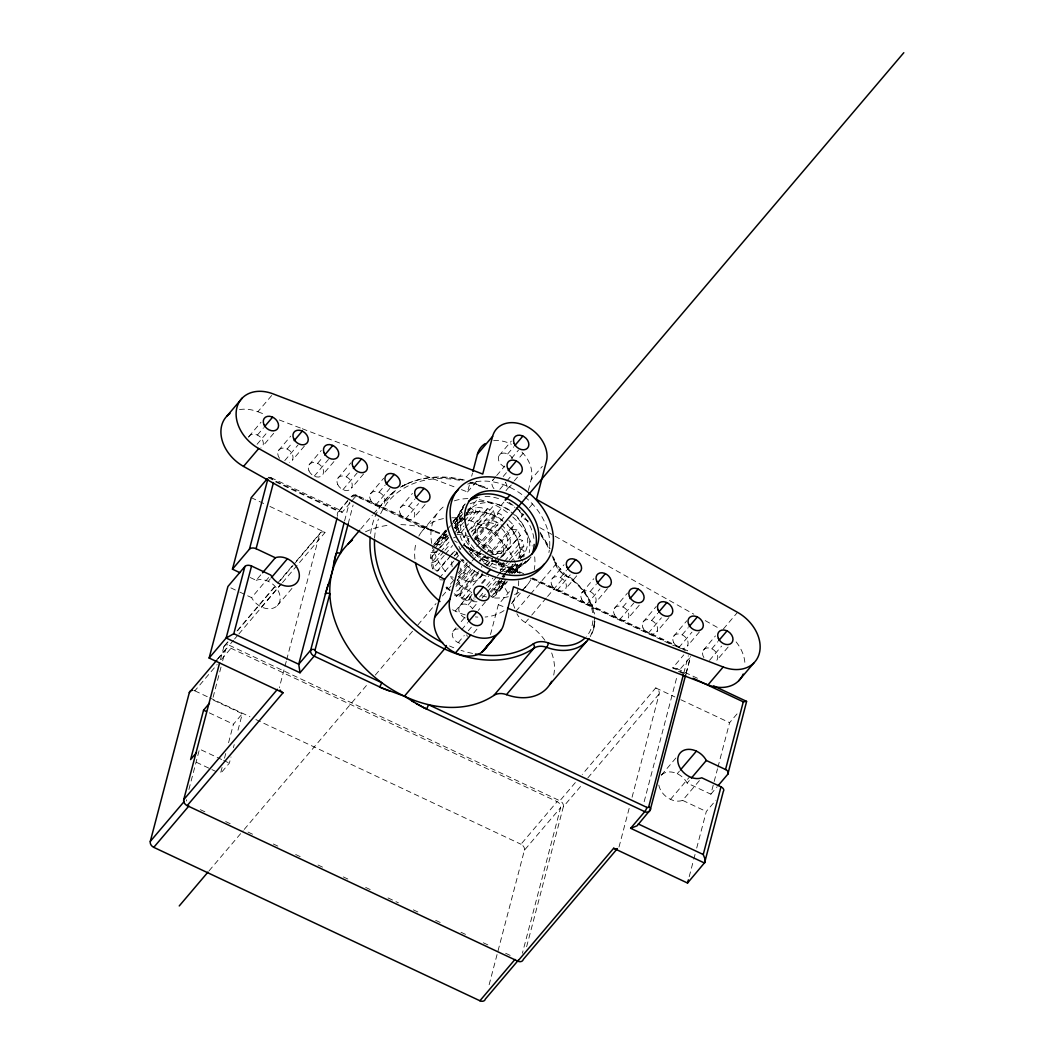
<?xml version="1.0" encoding="UTF-8"?>
<svg xmlns="http://www.w3.org/2000/svg" width="1054" height="1054" viewBox="0 0 1054 1054"><rect width="100%" height="100%" fill="white"/><g stroke="black" fill="none" stroke-linecap="round" stroke-linejoin="round"><path stroke-width="0.75" stroke-dasharray="5 3.75" d="M498.265 532.757L487.778 545.102L483.193 546.301L483.285 541.479L504.273 516.776A40.197 30.184 40.3 0 0 498.516 513.153L494.958 515.814L493.43 510.768A40.197 30.184 40.3 0 0 487.251 508.766L467.33 532.244M468.134 520.992L475.486 512.336L476.065 507.672A40.197 30.184 40.3 0 1 482.06 507.844L485.077 512.626L470.4 529.912M518.976 556.907L518.99 556.881A35.125 26.376 40.3 0 0 506.987 523.97M220.431 659.725L223.777 647.011L228.033 641.991M188.903 789.486L199.509 749.091L222.249 759.789M221.024 667.077L212.46 699.698L242.315 713.742L237.861 730.725M222.657 660.858L225.503 649.989A5.072 3.808 40.3 0 1 230.997 648.25L557.131 801.646A5.072 3.808 40.3 0 1 560.609 807.601L522.389 953.264M222.078 767.444L220.457 773.61L229.364 763.136L230.984 756.97M224.515 758.182L225.727 753.544M228.56 742.741L233.421 724.217L242.315 713.742M233.408 747.708L234.212 744.611M286.24 661.372L279.56 686.826A5.072 3.808 40.3 0 0 279.455 687.735M286.662 659.778L319.612 534.141A5.072 3.808 40.3 0 1 325.106 532.402L267.479 505.301M337.53 516.341C335.949 512.666 340.561 507.554 342.102 512.389L350.165 502.89M344.579 520.939L349.493 502.205M348.189 523.759L353.103 505.024M461.415 489.609L467.541 491.954L469.597 484.089M471.665 476.224L472.495 473.088M490.492 634.561L498.331 604.68L509.477 591.558M528.41 521.243L521.269 517.237L522.099 514.088M528.291 490.492L531.176 479.478L542.323 466.369M489.135 984.765L524.431 850.196L560.609 807.601M526.631 946.69L563.35 806.732L581.452 785.414M629.146 808.378L619.133 846.546A5.072 3.808 40.3 0 1 618.935 847.1M632.071 797.246L659.198 693.875A5.072 3.808 40.3 0 0 655.72 687.919L582.243 774.44M644.152 801.712L677.103 676.075M683.756 673.216L688.341 655.733M686.128 673.15L690.291 657.248L678.354 671.293L682.794 673.387M686.035 673.98L690.62 656.484M689.211 876.678L693.374 860.789M693.795 859.194L695.047 854.425M696.707 848.075L706.299 811.514L715.864 800.249M661.451 775.059A16.93 12.714 40.3 0 1 687.155 783.056L710.844 794.189L717.524 768.761M717.932 767.18L729.605 722.675L738.103 712.662M592.598 612.624A44.426 33.372 40.3 0 0 565.972 575.998L566.235 574.786L573.284 579.568L585.049 591.729L592.532 606.037L594.509 614.034M508.753 520.399A40.197 30.184 40.3 0 1 513.509 525.287L492.534 549.99L490.808 554.114L495.973 554.496A40.197 30.184 40.3 0 1 497.185 556.354M513.509 525.287L511.783 529.411L491.862 552.889M590.227 636.656L593.903 628.197L594.667 616.959M457.054 532.323A40.197 30.184 40.3 0 1 461.085 532.547L464.103 537.316L466.276 533.469M485.077 512.626L487.251 508.766M478.938 571.36L460.058 593.6L461.599 598.646A40.197 30.184 40.3 0 0 467.765 600.635L472.047 594.311M460.677 520.307L462.706 517.896M515.314 564.417L515.274 564.47A35.125 26.376 40.3 0 1 503.548 571.887M478.7 523.337L472.192 531.005M501.085 556.868L506.71 550.293M473.931 571.9L459.452 588.936M248.823 436.593L261.036 422.18M273.697 433.299L262.63 446.29M278.506 450.545L290.72 436.132M304.408 446.04L292.301 460.255M309.02 464.906L321.233 450.493M333.894 461.612L322.827 474.603M337.728 478.411L350.929 462.838M363.63 473.892L351.522 488.107M370.481 493.812L383.682 478.239M360.745 528.989L372.405 515.169M373.472 513.904L387.951 497.014L395.737 490.413A105.782 79.445 40.3 0 0 370.547 533.917M395.355 490.518L384.288 503.509M400.23 507.817L412.443 493.391M425.105 504.523L414.038 517.514M499.109 455.539L511.322 441.112M492.574 480.44L495.657 476.764M496.697 475.538L504.787 466.013M519.846 457.133L523.97 452.245M514.352 480.808L517.448 477.146M459.504 606.498L471.718 592.084M452.97 631.399L456.053 627.723M485.407 601.979L478.266 610.411M473.72 633.006L478.872 626.88M551.835 579.12L564.048 564.707M576.709 575.827L565.642 588.817M581.597 593.112L593.81 578.699M607.486 588.593L595.391 602.809M614.35 608.527L627.552 592.954M639.225 605.233L628.144 618.224M643.045 622.018L656.247 606.445M668.947 617.499L656.853 631.715M673.572 636.379L686.773 620.806M699.474 631.86L687.366 646.076M703.242 650.331L715.455 635.918M728.116 647.051L717.049 660.041M239.482 409.624A36.205 27.193 40.3 0 1 257.874 411.745L273.065 393.867M257.413 435.025L263.487 427.871M257.084 444.274L267.215 432.351M287.083 448.991L292.142 443.023M284.738 460.624L297.9 445.117M317.61 463.338L322.669 457.383M314.25 476.171L328.426 459.478M250.22 577.539L256.148 580.319L261.471 574.048M346.305 476.843L351.364 470.874M342.945 489.675L357.122 472.982M239.759 592.071L251.603 597.644L268.638 577.579M268.256 581.334L270.377 578.817M224.502 645.694L227.624 642.018M237.005 630.977L276.583 584.364M277.637 583.125L292.221 565.958M296.385 561.044L320.337 532.837M339.362 510.439L347.925 500.36M237.611 630.7L275.95 585.563M280.219 580.543L292.999 565.497M294.053 564.246L319.612 534.141M347.741 501.032L338.782 511.572L273.856 481.032M261.524 606.985L280.693 584.417M217.19 659.317L226.228 648.671M223.777 647.011A5.072 3.808 40.3 0 1 229.258 645.272L233.514 640.252M234.581 639.001L237.782 635.233M238.85 633.981L281.444 583.824M282.512 582.559L325.106 532.402M351.166 501.704L356.212 495.775L433.471 531.361M218.059 658.75L225.503 649.989M193.804 690.462A5.072 3.808 40.3 0 1 194.832 690.831L217.164 664.534M221.419 659.514L230.997 648.25M277.386 605.549L292.301 588M379.058 492.244L385.145 485.09M375.698 505.077L389.875 488.384M408.82 506.249L414.894 499.095M405.447 519.082L418.622 503.575M421.929 531.295L438.2 512.139M467.541 491.954L477.66 480.031M463.062 506.381L465.236 503.825M507.685 453.971L513.759 446.817M461.757 509.859L463.76 507.501M448.2 535.155L439.808 545.037L437.186 540.135L446.632 529.016M452.917 521.611L458.174 515.432A40.197 30.184 40.3 0 1 462.126 512.099L451.639 524.444M433.655 545.05A40.197 30.184 40.3 0 1 434.525 543.561L446.066 529.964M453.404 521.322L455.499 518.858L460.782 520.333L454.485 527.751L457.12 527.83L454.169 524.589M437.186 540.135A40.197 30.184 40.3 0 1 441.139 536.802L446.382 530.623M447.436 529.385L450.585 525.683M446.922 530.939L432.232 548.238L436.145 552.533L439.294 548.818M436.185 544.747L446.461 532.652M454.498 523.548L462.89 513.667M443.892 551.558L435.5 561.439L430.691 558.185A40.197 30.184 40.3 0 1 431.086 552.612L434.235 548.91M435.289 547.672L446.817 534.088A40.197 30.184 40.3 0 0 445.065 534.668L446.132 539.701L448.227 537.237M511.414 458.45L518.502 450.098M454.92 525.893L462.311 517.185M467.594 510.966L479.214 497.277M466.672 513.232L468.661 510.9M454.485 528.067L462.877 518.186M463.931 516.947L471.27 508.305L475.486 512.336M455.578 528.581L465.012 517.474M430.691 558.185L436.988 550.768M438.029 549.529L448.517 537.184M440.335 547.593L448.727 537.711M455.091 532.375L463.47 522.494M464.524 521.256L476.065 507.672M503.18 476.487L507.237 471.718M444.235 555.405L432.693 568.989A40.197 30.184 40.3 0 1 431.165 563.073L439.558 553.192M440.612 551.967L449.004 542.085M457.647 533.337L463.944 525.933M444.946 550.333L450.19 544.154M461.085 532.547L464.234 528.844M465.275 527.606L482.06 507.844M499.82 489.319L505.894 482.152M506.908 480.967L510.953 476.197M445.289 554.167L452.627 545.524M464.103 537.316L466.197 534.852M436.857 571.466L448.398 557.882M449.452 556.644L454.696 550.465M450.532 556.09L437.95 570.899L434.011 569.476M451.586 554.852L454.722 551.15M478.108 523.864L494.379 504.695M509.49 487.132L511.295 484.998M454.142 556.064L460.479 548.62M461.533 547.369L468.911 538.673M473.141 533.706L479.465 526.262M472.455 535.472L493.43 510.768M453.8 561.084L438.069 579.608L443.233 579.99M454.854 559.845L459.043 554.918M500.861 505.709L503.878 502.152M474.234 538.62L493.759 515.617M475.038 539.279L502.942 506.368M473.984 540.518L477.541 537.856L498.516 513.153M490.057 529.727L496.579 522.059M470.387 554.22L475.657 548.014M476.724 546.776L495.709 524.418M458.371 572.809L468.701 560.636M453.615 580.359L446.277 589.002L450.862 587.816M458.859 574.18L467.251 564.298A40.197 30.184 40.3 0 1 462.482 559.424M483.193 546.301L496.829 530.241M209.074 870.815L243.171 830.657M244.238 829.406L367.833 683.848M375.303 675.074L412.588 631.148M417.924 624.877L436.04 603.547M442.43 596.011L450.954 585.984M458.411 577.197L471.204 562.138M472.258 560.886L481.849 549.595M482.916 548.33L496.777 532.02M457.146 580.398L469.741 565.576M456.039 584.417L465.341 573.468M456 586.459L471.731 567.935M463.655 579.884L473.154 568.699M479.478 561.255L484.761 555.036M485.815 553.798L488.977 550.069M482.324 559.239L486.039 554.852M521.269 517.237L523.298 514.839M529.371 507.685L534.444 501.73M454.551 595.128A40.197 30.184 40.3 0 0 456.501 596.248L477.488 571.545M484.998 564.285L488.977 559.608M459.083 596.353L478.621 573.35M486.553 565.563L492.574 558.462M495.973 554.496L516.961 529.793A40.197 30.184 40.3 0 1 520.268 535.472L501.388 557.698M487.541 565.063L489.715 562.507M461.599 598.646L482.574 573.943M479.899 578.04L483.061 574.311M489.399 566.854L505.222 548.225M455.223 611.096L471.494 591.94A57.548 43.214 40.3 0 1 457.357 583.205M498.542 572.665L502.877 571.031A40.197 30.184 40.3 0 0 501.348 565.115L496.105 563.205L500.294 558.264M501.348 557.026L520.268 535.472M481.48 583.205L486.724 577.025M467.765 600.635L471.968 595.694M482.455 583.349L488.753 575.932M501.348 565.115L503.443 562.652M504.497 561.413L522.323 540.412L517.145 538.436M468.081 604.93L474.155 597.776M469.939 596.788L472.969 601.557L475.064 599.094M486.592 585.51L492.89 578.093M500.637 570.201L507.988 561.545M509.029 560.32L519.517 547.961L523.851 546.328A40.197 30.184 40.3 0 0 522.323 540.412M479.544 597.065L483.733 592.124M487.936 587.183L496.329 577.302M497.369 576.064L500.518 572.362M502.877 571.031L509.174 563.626M510.215 562.388L523.851 546.328M472.824 608.224L477.884 602.256M482.113 598.026L486.302 593.086M487.356 591.861L497.844 579.502M501.585 580.425L494.247 589.067L499.517 590.556A40.197 30.184 40.3 0 0 501.809 585.879L497.91 581.584L501.045 577.869M502.099 576.643L505.248 572.928M506.289 571.703L512.587 564.285M504.405 574.693L513.838 563.574M518.041 558.633L524.339 551.229L519.622 548.027M490.005 591.94L501.546 578.356M502.6 577.118L505.749 573.416M506.79 572.177L508.884 569.7L513.878 572.612A40.197 30.184 40.3 0 0 517.83 569.265L515.222 564.364L507.87 573.02M491.098 592.453L500.531 581.334M501.585 580.108L504.734 576.393M521.256 557.421L523.258 555.063M461.547 629.831L467.62 622.677M510.294 572.849L517.646 564.206M491.085 596.972L504.721 580.912M497.145 590.214L505.367 580.53M511.533 573.271L516.671 567.21M501.809 585.879L505.999 580.938M512.297 573.521L521.73 562.401M489.161 595.128L492.903 597.315L506.539 581.255M499.517 590.556L506.855 581.913M514.207 573.257L520.492 565.853A40.197 30.184 40.3 0 0 522.125 562.796M492.903 597.315A40.197 30.184 40.3 0 0 496.856 593.969L507.343 581.624M514.681 572.981L517.83 569.265M523.654 563.771L525.656 561.4M458.187 642.663L464.261 635.509M468.305 630.74L471.349 627.156M528.844 559.582L531.018 557.026M511.388 603.665L523.601 589.291M524.615 588.092L527.672 584.496M515.893 611.346L529.635 595.181M530.689 593.942L556.038 564.074A105.782 79.445 40.3 0 0 553.337 556.947M560.425 577.552L566.499 570.398M544.905 640.331A47.812 35.915 40.3 0 0 525.379 622.571L530.663 616.353M531.717 615.114L546.499 597.697M547.566 596.459L565.524 575.3C563.903 571.202 552.797 563.653 553.324 555.761M557.052 590.385L570.214 574.878M590.174 591.544L596.248 584.39M586.814 604.377L599.976 588.883M622.927 606.959L628 600.991M619.568 619.792L633.744 603.099M651.635 620.45L657.709 613.296M648.263 633.283L661.425 617.789M682.149 634.811L688.236 627.657M678.789 647.643L691.951 632.136M524.431 850.196A5.072 3.808 40.3 0 0 520.966 844.241L557.131 801.646M563.35 806.732A5.072 3.808 40.3 0 0 559.885 800.776L576.92 780.711M684.547 673.453L672.729 667.893L683.809 654.85M587.842 777.892L659.198 693.875M723.347 629.027L737.523 612.334M711.832 648.777L717.906 641.622M709.474 660.41L721.634 646.102M661.372 775.138L676.273 757.576M677.235 773.702L679.369 771.199M670.502 799.367L689.672 776.785M687.155 783.056L689.29 780.54M658.816 785.085A16.93 12.714 40.3 0 0 682.61 800.368L701.78 777.799M710.844 794.189L717.221 786.692M506.368 490.136L513.324 482.034M461.217 621.61L465.183 616.985M351.14 496.592L353.683 494.932L357.029 495.327L434.288 530.887L426.422 528.423M496.105 563.205L498.226 561.189M456.501 596.248L460.058 593.6M467.106 514.998L466.566 512.428M400.415 487.264C419.492 475.841 443.154 474.695 464.366 480.044M401.798 486.566L407.331 483.733L401.943 486.408A105.782 79.445 40.3 0 1 464.432 480.584M453.563 537.843L456.395 536.776M431.165 563.073L435.5 561.439M268.796 477.212L271.207 477.87L273.776 480.887M672.729 667.893L676.773 668.513L678.433 670.634M431.086 552.612L436.145 552.533M497.91 581.584L502.956 581.505A40.197 30.184 40.3 0 0 503.206 579.687M516.961 529.793L511.849 529.358M515.222 564.364L520.492 565.853M434.525 543.561L439.808 545.037M355.211 494.8L357.029 495.327M472.1 482.192L487.435 488.121M447.792 536.684L433.089 531.216M432.298 530.926L430.743 530.346A92.014 57.153 14.7 0 1 423.853 527.567L421.613 526.539A3.386 0.764 -64.8 0 1 422.377 527.395L356.977 496.645A3.386 0.764 -64.8 0 0 356.212 495.775A5.072 3.808 40.3 0 0 350.718 497.514A3.386 2.108 14.7 0 1 355.158 497.224A1.686 1.265 40.3 0 1 356.977 496.645M257.874 411.745L265.529 414.683M279.297 419.953L300.733 428.148M302.261 428.728L455.302 487.277M498.331 604.68L505.986 607.605M523.851 573.798L463.483 545.168M532.705 577.961L687.656 650.832A3.386 0.764 -64.8 0 0 687.313 650.845M520.426 573.02L467.317 548.027M532.31 578.606L685.337 650.595M519.714 573.178L469.201 549.424A3.386 0.764 -64.8 0 0 468.437 548.567L466.962 547.856A89.432 55.559 14.7 0 1 466.224 547.5L466.962 547.856M530.122 578.079L674.231 645.865M270.812 477.594L340.205 510.228M677.09 668.684L698.117 678.578M268.217 477.633L342.102 512.389M251.221 497.646L265.99 504.602M655.72 687.919L674.929 696.957M680.844 699.737L729.605 722.675M230.866 587.895L238.27 591.373M682.61 800.368L706.299 811.514M229.258 645.272L559.885 800.776M194.832 690.831L208.231 697.142M209.72 697.84L249.93 716.746M255.885 719.553L520.966 844.241M209.259 712.847L233.421 724.217M223.672 760.461L229.364 763.136M196.294 762.253L210.51 768.933M211.933 769.604L217.625 772.279M200.352 809.67L207.796 813.174M225.675 821.58L233.118 825.084M248.006 832.08L255.463 835.585M273.329 843.99L280.772 847.495M295.673 854.504L303.117 858.009M318.005 865.005L325.449 868.509M343.327 876.915L350.771 880.419M365.659 887.428L373.103 890.92M388.004 897.929L398.425 902.83M413.313 909.839L420.757 913.344M435.658 920.353L443.102 923.844M460.967 932.25L468.424 935.754M483.312 942.763L490.756 946.268M505.643 953.264L513.1 956.769M539.806 527.646L693.822 614.192M705.231 620.608L719.487 628.619M464.656 545.853L469.346 548.567L465.13 546.13M441.139 536.802L446.132 539.701M457.159 542.454L454.458 540.821M522.784 561.176L518.884 556.881L523.93 556.802A40.197 30.184 40.3 0 0 524.339 551.229M540.122 532.217L550.096 548.673M458.174 515.432L460.782 520.333M494.247 589.067L496.856 593.969M508.884 569.7L509.965 574.733M256.148 580.319A16.93 12.714 40.3 0 1 277.703 589.845A16.93 12.714 40.3 0 1 272.867 608.25A16.93 12.714 40.3 0 1 251.603 597.644M457.252 579.766A8.458 6.35 40.3 0 1 460.071 587.368A8.458 6.35 40.3 0 1 454.735 591.399M450.335 590.227A8.458 6.35 40.3 0 1 445.315 584.43M450.374 576.775A8.458 6.35 40.3 0 1 453.128 577.236M474.537 570.333A8.458 6.35 40.3 0 1 467.844 574.259A8.458 6.35 40.3 0 1 459.979 567.935M461.151 561.005A8.458 6.35 40.3 0 1 463.299 559.938M472.614 653.427A102.396 76.902 40.3 0 1 461.006 650.358M453.787 647.762A102.396 76.902 40.3 0 1 449.505 645.97M374.605 537.856A102.396 76.902 40.3 0 1 378.452 519.029M380.639 513.733A102.396 76.902 40.3 0 1 463.207 481.059M469.965 482.811A102.396 76.902 40.3 0 1 486.065 488.819M509.161 502.402A102.396 76.902 40.3 0 1 523.825 514.839M541.071 535.498A102.396 76.902 40.3 0 1 548.831 548.791M551.98 555.616A102.396 76.902 40.3 0 1 554.602 562.52A20.316 15.257 40.3 0 0 565.972 575.998M487.515 488.753A3.386 0.764 -64.8 0 0 486.619 488.569A105.782 79.445 40.3 0 0 470.018 482.152M516.486 507.764A105.782 79.445 40.3 0 1 520.65 511.414M540.241 533.495A105.782 79.445 40.3 0 1 549.384 548.488M554.602 562.52A3.386 1.397 -18.8 0 1 556.038 564.074A16.93 12.714 40.3 0 0 565.524 575.3A47.812 35.915 40.3 0 1 594.192 614.719M365.474 531.796A105.782 79.445 40.3 0 1 389.848 525.103M400.863 524.642A105.782 79.445 40.3 0 1 446.461 535.854M466.79 547.685A105.782 79.445 40.3 0 1 488.226 566.288M500.373 581.176A105.782 79.445 40.3 0 1 509.346 595.971M512.942 603.613A105.782 79.445 40.3 0 1 514.984 608.764M551.677 652.966A47.812 35.915 40.3 0 1 553.429 676.233M525.379 622.571A16.93 12.714 40.3 0 1 516.908 613.744M594.627 620.622A47.812 35.915 40.3 0 1 590.503 636.366M186.558 801.014A5.072 3.808 40.3 0 1 186.347 799.722M592.901 620.753A44.426 33.372 40.3 0 1 586.301 636.656M501.717 528.607A16.93 12.714 40.3 0 1 499.464 551.558A16.93 12.714 40.3 0 1 477.067 534.035A16.93 12.714 40.3 0 1 497.844 525.577M482.231 572.625A16.93 12.714 40.3 0 1 458.543 576.525M452.206 566.683A16.93 12.714 40.3 0 1 452.232 559.569M454.603 555.577A16.93 12.714 40.3 0 1 457.699 553.455M472.521 555.379A16.93 12.714 40.3 0 1 473.549 556.064M481.52 566.367A16.93 12.714 40.3 0 1 481.836 567.434M460.321 549.358A35.125 26.376 40.3 0 1 458.859 546.262M456.461 530.663A35.125 26.376 40.3 0 1 503.219 520.755M515.432 515.063A35.125 26.376 40.3 0 1 520.307 558.106M505.024 563.323A35.125 26.376 40.3 0 1 465.222 532.204M466.764 513.825A35.125 26.376 40.3 0 1 511.572 511.691M528.555 559.951A42.318 31.778 40.3 0 1 479.636 560.478M472.495 554.575A42.318 31.778 40.3 0 1 464.906 504.286M485.038 496.421A42.318 31.778 40.3 0 1 501.625 499.715M507.079 502.271A42.318 31.778 40.3 0 1 514.76 507.33M519.411 511.388A42.318 31.778 40.3 0 1 534.194 541.848M529.174 559.121A42.318 31.778 40.3 0 1 478.121 555.115A42.318 31.778 40.3 0 1 464.155 505.327M476.988 601.794A40.197 30.184 40.3 0 1 472.969 601.557M477.541 537.856A40.197 30.184 40.3 0 1 483.285 541.479M487.778 545.102A40.197 30.184 40.3 0 1 492.534 549.99M453.866 521.901A40.197 30.184 40.3 0 1 455.499 518.858M467.726 509.306A40.197 30.184 40.3 0 1 471.27 508.305M703.914 657.617A8.458 6.35 40.3 0 1 705.192 648.526A8.458 6.35 40.3 0 1 715.534 651.622A8.458 6.35 40.3 0 1 716.009 661.24M459.847 643.269A8.458 6.35 40.3 0 1 452.258 634.995A8.458 6.35 40.3 0 1 458.226 628.948M466.685 634.837A8.458 6.35 40.3 0 1 467.278 636.432M465.262 618A8.458 6.35 40.3 0 1 459.887 605.958A8.458 6.35 40.3 0 1 472.64 608.909M248.494 437.252A8.458 6.35 40.3 0 1 259.969 436.712A8.458 6.35 40.3 0 1 260.812 448.029M279.508 458.332A8.458 6.35 40.3 0 1 280.746 448.596A8.458 6.35 40.3 0 1 291.642 452.97A8.458 6.35 40.3 0 1 289.613 462.377M493.957 488.7A8.458 6.35 40.3 0 1 493.259 479.544M505.367 482.35A8.458 6.35 40.3 0 1 505.999 490.677M504.866 467.041A8.458 6.35 40.3 0 1 499.636 454.814A8.458 6.35 40.3 0 1 512.547 458.45M467.673 484.089A57.127 42.898 40.3 0 1 525.683 497.541A57.127 42.898 40.3 0 1 548.884 552.52M495.867 560.53A19.459 14.624 40.3 0 1 475.921 554.905A19.459 14.624 40.3 0 1 469.175 535.88M471.191 532.072A19.459 14.624 40.3 0 1 495.933 533.587A19.459 14.624 40.3 0 1 500.479 557.685M525.656 561.163A41.04 30.829 40.3 0 1 508.357 571.848M455.618 528.212A41.04 30.829 40.3 0 1 462.574 508.977M470.097 503.825A41.04 30.829 40.3 0 1 512.112 512.863A41.04 30.829 40.3 0 1 529.174 552.691M517.843 565.26A38.076 28.603 40.3 0 1 510.913 573.007M505.116 575.892A38.076 28.603 40.3 0 1 502.969 576.525M486.105 576.09A38.076 28.603 40.3 0 1 455.539 550.807M454.537 523.706A38.076 28.603 40.3 0 1 461.468 515.959M467.265 513.074A38.076 28.603 40.3 0 1 503.114 521.387M507.303 525.05A38.076 28.603 40.3 0 1 520.399 557.026M500.505 582.216A38.076 28.603 40.3 0 1 491.388 595.997M474.063 600.319A38.076 28.603 40.3 0 1 454.274 593.745M449.729 590.569A38.076 28.603 40.3 0 1 445.552 586.907M434.05 569.028A38.076 28.603 40.3 0 1 433.378 550.636M436.079 544.892A38.076 28.603 40.3 0 1 447.739 536.078M456.83 534.576A38.076 28.603 40.3 0 1 469.267 536.618M476.671 539.846A38.076 28.603 40.3 0 1 493.18 554.285M497.317 561.163A38.076 28.603 40.3 0 1 500.531 570.728M504.023 610.582A57.548 43.214 40.3 0 1 485.117 617.038M477.844 617.104A57.548 43.214 40.3 0 1 475.354 616.906M465.262 614.904A57.548 43.214 40.3 0 1 451.547 609.238M414.933 558.976A57.548 43.214 40.3 0 1 416.37 542.033M418.833 536.078A57.548 43.214 40.3 0 1 443.563 518.568M451.797 517.764A57.548 43.214 40.3 0 1 517.843 572.388M518.687 580.714A57.548 43.214 40.3 0 1 510.992 604.153M530.768 579.713A57.548 43.214 40.3 0 1 514.629 594.561M508.278 596.735A57.548 43.214 40.3 0 1 491.625 597.737M486.605 596.959A57.548 43.214 40.3 0 1 479.003 594.943M453.075 579.595A57.548 43.214 40.3 0 1 451.033 577.684M445.394 571.518A57.548 43.214 40.3 0 1 432.904 548.238M431.758 543.403A57.548 43.214 40.3 0 1 445.578 505.222M454.34 500.861A57.548 43.214 40.3 0 1 468.081 498.595M479.28 499.662A57.548 43.214 40.3 0 1 508.515 513.417M512.797 517.027A57.548 43.214 40.3 0 1 532.217 545.972M534.668 556.828A57.548 43.214 40.3 0 1 534.286 569.489M736.127 641.912A36.205 27.193 40.3 0 1 744.941 663.849M493.601 440.717A30.461 22.885 40.3 0 1 511.348 444.235M521.98 452.087A30.461 22.885 40.3 0 1 531.176 479.478M594.917 621.333L593.573 628.961L594.917 621.333M551.769 585.023A8.458 6.35 40.3 0 0 564.944 589.713A8.458 6.35 40.3 0 0 559.503 577.17A8.458 6.35 40.3 0 0 551.769 585.023M581.518 599.015A8.458 6.35 40.3 0 0 594.706 603.705A8.458 6.35 40.3 0 0 589.252 591.175A8.458 6.35 40.3 0 0 581.518 599.015M614.271 614.429A8.458 6.35 40.3 0 0 627.459 619.106A8.458 6.35 40.3 0 0 622.018 606.577A8.458 6.35 40.3 0 0 614.271 614.429M642.966 627.92A8.458 6.35 40.3 0 0 656.155 632.611A8.458 6.35 40.3 0 0 650.713 620.081A8.458 6.35 40.3 0 0 642.966 627.92M673.493 642.281A8.458 6.35 40.3 0 0 686.681 646.972A8.458 6.35 40.3 0 0 681.24 634.429A8.458 6.35 40.3 0 0 673.493 642.281M308.954 470.809A8.458 6.35 40.3 0 0 322.142 475.499A8.458 6.35 40.3 0 0 316.687 462.969A8.458 6.35 40.3 0 0 308.954 470.809M337.649 484.313A8.458 6.35 40.3 0 0 350.837 489.003A8.458 6.35 40.3 0 0 345.383 476.461A8.458 6.35 40.3 0 0 337.649 484.313M370.402 499.715A8.458 6.35 40.3 0 0 383.59 504.405A8.458 6.35 40.3 0 0 378.149 491.875A8.458 6.35 40.3 0 0 370.402 499.715M400.164 513.72A8.458 6.35 40.3 0 0 413.352 518.397A8.458 6.35 40.3 0 0 407.898 505.867A8.458 6.35 40.3 0 0 400.164 513.72M476.658 539.24A19.459 14.624 40.3 0 0 506.987 550.017A19.459 14.624 40.3 0 0 494.458 521.19A19.459 14.624 40.3 0 0 476.658 539.24"/><path stroke-width="1.5" d="M333.868 562.981L332.142 572.151L325.673 593.02M333.802 563.271L344.171 522.507M334.223 561.268L334.276 560.978A92.027 20.606 -64.8 0 1 335.488 555.629L335.567 555.313M335.804 554.364L335.976 553.732A3.386 2.108 14.7 0 1 340.402 553.429L348.189 523.759M518.37 960.194L485.393 999.021A5.072 3.808 40.3 0 1 479.913 1000.76L153.765 847.35A5.072 3.808 40.3 0 1 150.3 841.395L189.338 692.57L216.992 660.002M617.012 849.05L523.298 959.404A5.072 3.808 40.3 0 1 517.804 961.156L187.19 805.638L283.025 692.781L209.14 658.025L227.914 586.498L244.91 566.472A5.072 3.149 14.7 0 1 251.55 566.024L270.773 575.062A16.93 12.714 40.3 0 0 292.037 585.681A16.93 12.714 40.3 0 0 296.872 567.276A16.93 12.714 40.3 0 0 275.318 557.75L256.096 548.712A5.072 3.149 14.7 0 0 249.455 549.16L232.46 569.173L239.851 572.665M232.46 569.173L251.221 497.646L267.149 478.885M209.496 703.189L203.567 710.172L190.603 759.578L196.545 752.582M187.19 805.638A5.072 3.808 40.3 0 1 183.725 799.683L219.601 662.913M244.91 566.472L226.149 637.999L209.14 658.025M249.455 549.16L267.795 479.227M300.034 672.755L298.73 664.244L310.666 650.186L325.409 593.982A3.386 2.108 14.7 0 1 329.849 593.679L315.093 649.896A1.686 1.265 40.3 0 0 316.253 651.873A3.386 0.764 -64.8 0 1 314.132 656.141L300.034 672.755L226.149 637.999L233.804 633.704L251.55 566.024M256.096 548.712L273.447 482.6M337.122 517.936L298.73 664.244L233.804 633.704M487.225 645.72A30.461 22.885 40.3 0 1 453.51 651.873A30.461 22.885 40.3 0 1 434.696 617.143L444.604 579.397L459.794 561.518L258.731 448.53A36.205 27.193 40.3 0 1 236.913 407.555A36.205 27.193 40.3 0 1 273.065 393.867L482.732 474.063L492.626 436.316A30.461 22.885 40.3 0 1 525.564 425.869A30.461 22.885 40.3 0 1 546.367 461.599L536.46 499.346L737.523 612.334A36.205 27.193 40.3 0 1 759.341 653.296A36.205 27.193 40.3 0 1 723.189 666.998L707.998 684.876L507.514 608.184M472.903 471.507L477.436 454.208A30.461 22.885 40.3 0 1 485.248 443.563M434.696 617.143L449.887 599.265L459.794 561.518M648.711 806.811A1.686 1.265 40.3 0 1 646.879 807.39A3.386 0.764 -64.8 0 1 644.758 811.659L630.648 828.273L637.117 825.783L650.239 809.92A3.386 2.108 14.7 0 0 648.711 806.811L683.335 674.81M685.706 674.744L650.239 809.92A5.072 3.808 40.3 0 1 644.758 811.659L425.249 708.407M517.804 961.156L613.652 848.286L687.537 883.041L688.367 879.866M687.537 883.041L704.928 862.304L704.928 858.799L703.242 854.517L720.989 786.837L701.78 777.799A16.93 12.714 40.3 0 1 680.225 768.274A16.93 12.714 40.3 0 1 685.06 749.868A16.93 12.714 40.3 0 1 706.325 760.474L725.534 769.512A5.072 3.149 14.7 0 1 727.84 774.176L718.288 785.441M725.534 769.512L743.294 701.845L746.627 701.384L727.84 774.176M325.581 593.336L325.409 593.982L325.765 592.691M325.844 592.361L325.936 592.045A92.014 20.606 -64.8 0 1 327.715 586.024L327.807 585.681M327.913 585.352L328.123 584.667M485.947 647.973L494.326 637.736L481.797 652.281L501.137 630.081M348.004 544.075L359.677 530.254M227.111 415.882L242.301 398.004M264.501 426.686L272.604 417.147M444.604 579.397L243.54 466.408L258.731 448.53M294.171 440.638L302.274 431.099M324.698 454.999L332.8 445.46M262.538 572.796L275.318 557.75M353.393 468.49L361.496 458.951M271.445 577.566L287.426 558.752M386.146 483.905L394.249 474.366M415.908 497.896L424.011 488.358M183.725 799.683L277.439 689.329M477.436 454.208L492.626 436.316M150.3 841.395L184.331 801.317M153.765 847.35L188.864 806.02M514.774 445.618L522.876 436.079M508.239 470.519L516.341 460.98M505.09 500.057L506.539 498.358M505.894 499.794L509.912 495.051M179.233 905.953L208.007 872.066M497.844 530.768L903.818 52.7M486.764 573.732L490.387 569.463M475.17 596.59L483.272 587.038M315.093 649.896A3.386 2.108 14.7 0 0 310.666 650.186A5.072 3.808 40.3 0 0 314.132 656.141L381.785 687.933L404.393 696.22L444.538 648.948A3.386 0.764 -64.8 0 0 446.395 645.509M468.635 621.491L476.737 611.952M455.499 652.874L470.69 634.995A30.461 22.885 40.3 0 0 503.628 624.535L513.522 586.788L723.189 666.998M567.513 569.213L575.616 559.661M352.497 540.004A105.782 79.445 40.3 0 0 361.048 664.073A105.782 79.445 40.3 0 0 493.839 695.442L533.983 648.17A16.93 12.714 40.3 0 1 546.618 647.34A47.812 35.915 40.3 0 0 589.054 638.553M597.262 583.205L605.365 573.666M493.839 695.442A16.93 12.714 40.3 0 1 506.473 694.626L546.618 647.34A3.386 0.988 -69.9 0 0 548.409 642.94A44.426 33.372 40.3 0 0 584.588 638.395M630.015 598.606L638.118 589.067M658.724 612.111L666.826 602.572M689.237 626.471L697.34 616.933M718.92 640.424L727.023 630.885M738.762 680.739L753.953 662.861M479.913 1000.76L515.011 959.43M680.436 769.934L696.404 751.133M691.411 778.036L706.325 760.474M549.898 684.389L586.591 641.464M389.835 691.147L388.676 690.713A92.027 57.153 14.7 0 1 381.772 687.946L379.532 686.905A3.386 0.764 -64.8 0 0 381.653 682.636L316.253 651.873M713.742 685.93L746.509 701.345M693.124 678.236L743.294 701.845M646.879 807.39L428.477 704.665A3.386 0.764 -64.8 0 1 426.356 708.934L416.106 703.426M638.302 823.978L703.242 854.517M630.648 828.273L704.533 863.028L723.294 791.501A5.072 3.149 14.7 0 0 720.989 786.837M203.567 710.172L206.413 711.516M424.156 707.866L424.881 708.222M416.791 703.822L417.819 704.428A92.014 57.153 14.7 0 0 424.143 707.866M416.449 703.624L404.393 696.22M413.049 701.608L413.735 702.017M411.719 700.791L412.391 701.2M370.217 537.026A105.782 79.445 40.3 0 0 426.172 638.461A105.782 79.445 40.3 0 0 533.983 648.17A3.386 2.187 55.9 0 0 533.245 643.928A102.396 76.902 40.3 0 1 475.499 653.994M442.72 642.742A102.396 76.902 40.3 0 1 374.526 539.384M283.025 692.781A5.072 3.808 40.3 0 1 280.074 690.001M617.262 848.602A5.072 3.808 40.3 0 1 613.652 848.286M189.338 692.57A5.072 3.808 40.3 0 1 192.447 690.291M551.598 681.292A47.812 35.915 40.3 0 1 506.473 694.626M533.245 643.928A20.316 15.257 40.3 0 1 548.409 642.94M468.49 501.296A42.318 31.778 40.3 0 1 477.317 497.383M534.18 544.417A42.318 31.778 40.3 0 1 532.125 553.943M470.664 498.74A42.318 31.778 40.3 0 1 516.934 504.774A42.318 31.778 40.3 0 1 535.116 549.134M543.996 564.298A57.127 42.898 40.3 0 1 469.517 562.401A57.127 42.898 40.3 0 1 458.516 489.557M470.69 634.995A30.461 22.885 40.3 0 1 449.887 599.265M743.189 674.059A36.205 27.193 40.3 0 1 707.998 684.876M243.54 466.408A36.205 27.193 40.3 0 1 229.983 413.458M439.992 601.505A57.548 43.214 40.3 0 1 415.474 562.572M566.947 567.131A8.458 6.35 40.3 0 0 580.135 571.821A8.458 6.35 40.3 0 0 574.693 559.292A8.458 6.35 40.3 0 0 566.947 567.131M596.709 581.136A8.458 6.35 40.3 0 0 609.897 585.813A8.458 6.35 40.3 0 0 604.443 573.284A8.458 6.35 40.3 0 0 596.709 581.136M629.462 596.538A8.458 6.35 40.3 0 0 642.65 601.228A8.458 6.35 40.3 0 0 637.209 588.685A8.458 6.35 40.3 0 0 629.462 596.538M658.157 610.042A8.458 6.35 40.3 0 0 671.345 614.719A8.458 6.35 40.3 0 0 665.904 602.19A8.458 6.35 40.3 0 0 658.157 610.042M688.684 624.39A8.458 6.35 40.3 0 0 701.872 629.08A8.458 6.35 40.3 0 0 696.43 616.55A8.458 6.35 40.3 0 0 688.684 624.39M718.367 638.355A8.458 6.35 40.3 0 0 731.542 643.045A8.458 6.35 40.3 0 0 726.101 630.503A8.458 6.35 40.3 0 0 718.367 638.355M468.081 619.409A8.458 6.35 40.3 0 0 481.27 624.1A8.458 6.35 40.3 0 0 475.828 611.57A8.458 6.35 40.3 0 0 468.081 619.409M474.616 594.509A8.458 6.35 40.3 0 0 487.804 599.199A8.458 6.35 40.3 0 0 482.35 586.67A8.458 6.35 40.3 0 0 474.616 594.509M263.948 424.604A8.458 6.35 40.3 0 0 277.123 429.294A8.458 6.35 40.3 0 0 271.682 416.765A8.458 6.35 40.3 0 0 263.948 424.604M293.618 438.569A8.458 6.35 40.3 0 0 306.806 443.26A8.458 6.35 40.3 0 0 301.352 430.717A8.458 6.35 40.3 0 0 293.618 438.569M324.145 452.93A8.458 6.35 40.3 0 0 337.333 457.607A8.458 6.35 40.3 0 0 331.878 445.078A8.458 6.35 40.3 0 0 324.145 452.93M352.84 466.421A8.458 6.35 40.3 0 0 366.028 471.112A8.458 6.35 40.3 0 0 360.573 458.582A8.458 6.35 40.3 0 0 352.84 466.421M385.593 481.836A8.458 6.35 40.3 0 0 398.781 486.513A8.458 6.35 40.3 0 0 393.34 473.984A8.458 6.35 40.3 0 0 385.593 481.836M415.355 495.828A8.458 6.35 40.3 0 0 428.543 500.518A8.458 6.35 40.3 0 0 423.089 487.976A8.458 6.35 40.3 0 0 415.355 495.828M507.685 468.45A8.458 6.35 40.3 0 0 520.874 473.141A8.458 6.35 40.3 0 0 515.432 460.598A8.458 6.35 40.3 0 0 507.685 468.45M514.22 443.55A8.458 6.35 40.3 0 0 527.408 448.24A8.458 6.35 40.3 0 0 521.954 435.697A8.458 6.35 40.3 0 0 514.22 443.55M454.669 533.284A57.127 42.898 40.3 0 0 543.666 564.918A57.127 42.898 40.3 0 0 506.895 480.308A57.127 42.898 40.3 0 0 454.669 533.284M467.923 531.282A41.04 30.829 40.3 0 0 531.862 554.009A41.04 30.829 40.3 0 0 505.446 493.219A41.04 30.829 40.3 0 0 467.923 531.282"/></g></svg>
